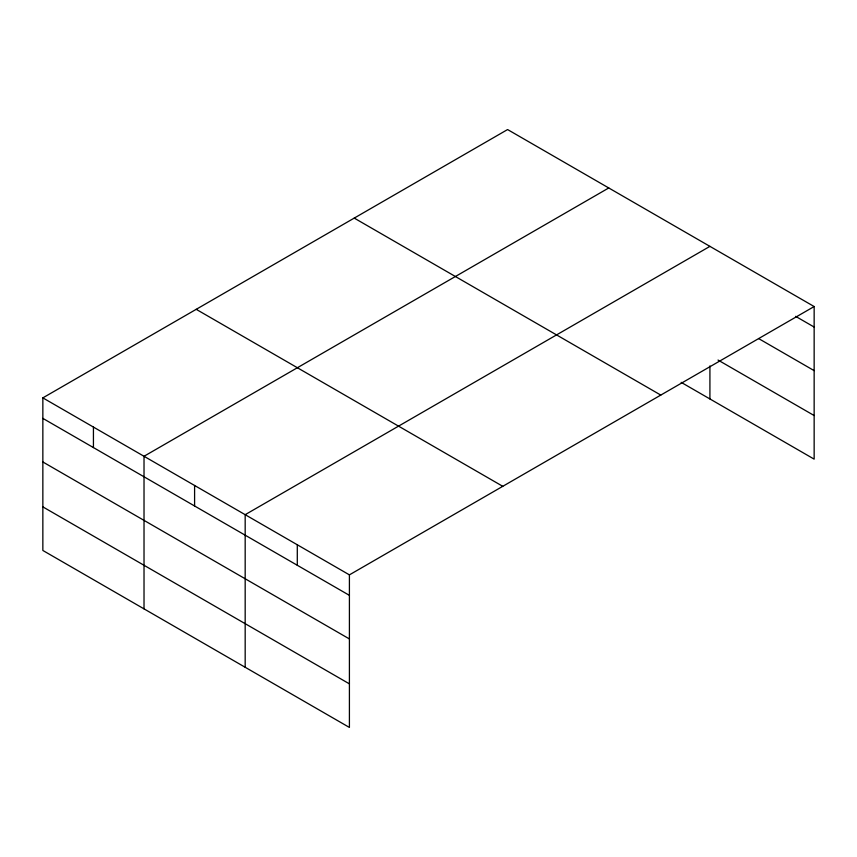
<?xml version="1.0" encoding="UTF-8"?>
<svg xmlns="http://www.w3.org/2000/svg" width="857" height="857" viewBox="0 0 857 857"><rect width="100%" height="100%" fill="white"/><g stroke="black" fill="none" stroke-linecap="round" stroke-linejoin="round"><path stroke-width="1.29" d="M814.15 306.538L507.59 129.557L42.85 397.873L42.85 550.462L349.41 727.443L349.41 574.865L814.15 306.538L814.15 459.127L681.186 382.361M608.759 187.962L144.019 456.278L144.019 608.866M709.917 246.366L245.177 514.682L245.177 667.271M795.617 316.351L814.15 327.042M758.563 338.536L814.15 370.631M718.027 360.047L814.15 415.538M354.23 218.096L660.79 395.088M196.21 309.323L502.77 486.315M42.85 397.873L349.41 574.865M42.85 418.377L349.41 595.358M42.85 461.966L349.41 638.947M42.85 506.873L349.41 683.854M709.917 365.928L709.917 398.955M297.293 544.773L297.293 565.277M194.593 485.48L194.593 505.984M93.434 427.075L93.434 447.579"/></g></svg>
